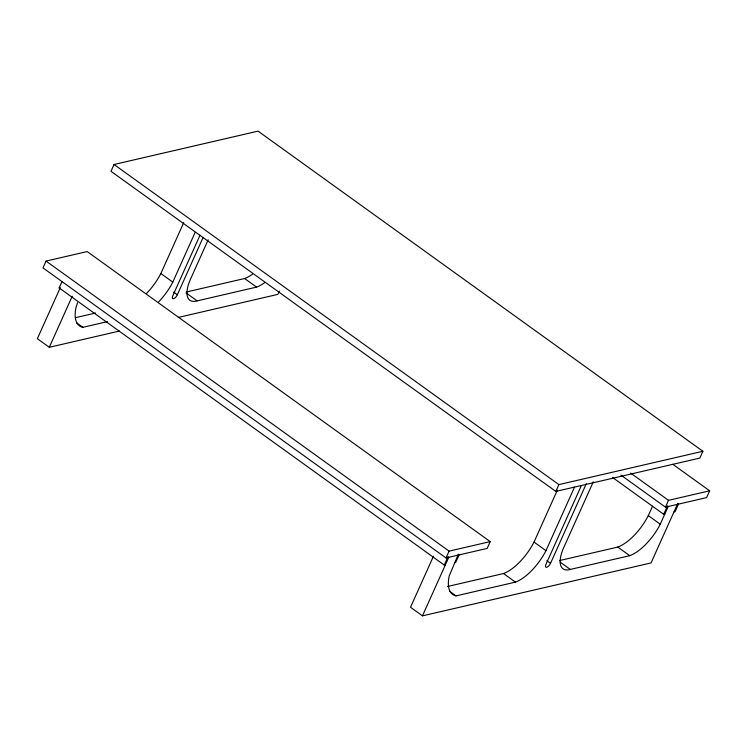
<?xml version="1.0" encoding="UTF-8"?>
<svg xmlns="http://www.w3.org/2000/svg" width="747" height="747" viewBox="0 0 747 747"><rect width="100%" height="100%" fill="white"/><g stroke="black" fill="none" stroke-linecap="round" stroke-linejoin="round"><path stroke-width="1.12" d="M77.52 302.694L76.035 307.372A46.342 19.599 -54.3 0 0 82.842 327.326L107.512 321.621M46.043 261.086L42.981 267.893L446.006 557.944L487.156 548.419L490.209 541.612L87.184 251.562L46.043 261.086L449.068 551.137L490.209 541.612M114.058 164.489L110.995 171.296L555.824 491.414L699.827 458.079L702.89 451.272L258.06 131.145L114.058 164.489L558.877 484.607L702.89 451.272M445.408 564.807L444.269 565.068L59.144 287.912L62.02 281.535M59.144 287.912L60.292 287.651L37.35 338.699L49.293 347.29L72.235 296.242M146.655 293.31A36.528 15.454 -54.3 0 0 160.848 273.523L183.687 222.699M158.597 301.909A36.528 15.454 -54.3 0 0 172.79 282.114L195.154 232.354M200.009 235.221L172.762 295.84A4.062 1.718 -54.3 0 0 173.519 298.716A4.062 1.718 -54.3 0 0 177.338 294.785L203.147 237.359M208.208 239.768L191.073 277.884A31.057 13.138 -54.3 0 0 197.133 300.873L256.557 287.109A36.435 15.407 -54.3 0 0 264.522 282.758M279.303 291.181L277.875 294.374L178.29 317.428M433.465 556.216L410.523 607.255L422.466 615.855L651.048 562.93L677.809 503.385M446.006 557.944L449.068 551.137M444.269 565.068L448.088 556.562M422.466 615.855L448.751 557.365M458.378 554.181L449.218 575.937A46.342 19.599 -54.3 0 0 456.015 595.891L515.449 582.128A36.528 15.454 -54.3 0 0 545.964 550.67L574.518 487.147M459.041 554.984L455.689 562.426L454.55 562.687M555.824 491.414L558.877 484.607M447.434 586.516L503.506 573.537A36.528 15.454 -54.3 0 0 534.021 542.079L557.337 490.2M581.306 485.699L545.945 564.396A4.062 1.718 -54.3 0 0 546.701 567.272A4.062 1.718 -54.3 0 0 550.511 563.341L586.358 483.58M593.277 481.862L564.256 546.44A31.057 13.138 -54.3 0 0 570.306 569.429L629.73 555.675A36.435 15.407 -54.3 0 0 660.255 524.217L668.257 506.41M559.484 560.577L617.797 547.075A36.435 15.407 -54.3 0 0 648.312 515.617L652.551 506.195M665.446 507.138L668.509 500.331L709.65 490.807L706.587 497.614L665.446 507.138L620.981 475.139M612.605 477.501L663.7 514.272L667.529 505.766M678.472 504.178L675.129 511.62L673.99 511.891M75.382 317.699L95.569 313.021M186.311 292.021L244.614 278.519A36.435 15.407 -54.3 0 0 252.579 274.158M49.293 347.29L119.445 331.052M663.7 514.272L664.849 514.001M672.758 464.251L709.65 490.807M630.664 473.103L668.509 500.331M648.312 515.617L660.255 524.217M244.614 278.519L256.557 287.109M617.797 547.075L629.73 555.675M160.848 273.523L172.79 282.114M534.021 542.079L545.964 550.67M186.106 292.936L197.133 300.873M560.203 562.155L570.306 569.429M173.668 292.133L177.338 294.785M546.841 560.698L550.511 563.341M503.506 573.537L515.449 582.128M76.409 322.704L82.842 327.326M449.582 591.26L456.015 595.891"/></g></svg>
